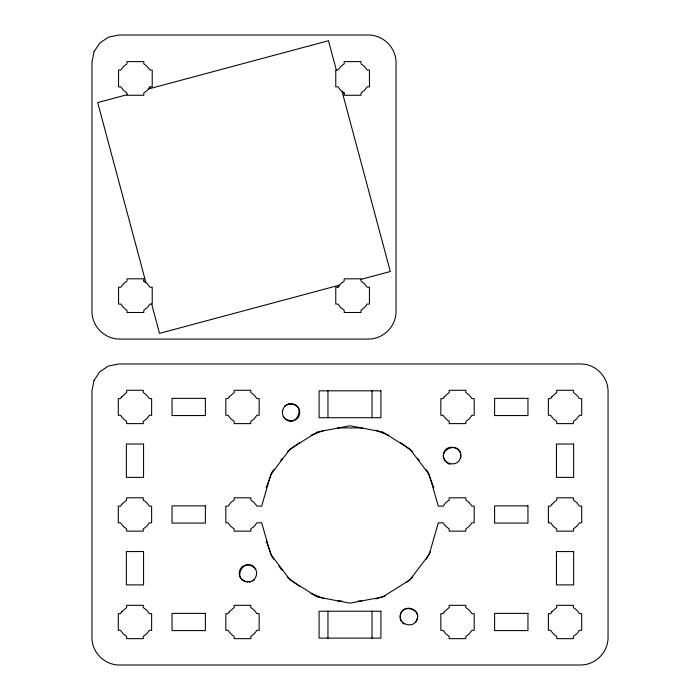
<?xml version="1.0" encoding="UTF-8"?>
<svg xmlns="http://www.w3.org/2000/svg" width="700" height="700" viewBox="0 0 700 700"><rect width="100%" height="100%" fill="white"/><g stroke="black" fill="none" stroke-linecap="round" stroke-linejoin="round"><path stroke-width="1.05" d="M460.661 458.168C463.409 438.533 432.53 449.864 447.317 462.989M266.184 487.786L272.405 471.468L273.7 469.752M426.309 559.23L430.185 551.88M149.975 86.861L147.298 90.344L143.815 93.021L143.815 95.279L126.98 95.279L126.98 93.021L123.489 90.344L120.811 86.861L118.562 86.861L118.562 70.026L120.811 70.026L123.489 66.544L126.98 63.858L126.98 61.609L143.815 61.609L143.815 63.858L147.298 66.544L149.975 70.026L152.224 70.026L152.224 86.861L149.975 86.861L148.549 88.944L328.475 40.731L336.324 70.026M338.021 287.236L340.707 283.754L344.19 281.076L344.19 278.819L361.025 278.819L361.025 281.076L364.507 283.754L367.185 287.236L369.442 287.236L369.442 304.071L367.185 304.071L364.507 307.554L361.025 310.24L361.025 312.489L344.19 312.489L344.19 310.24L340.707 307.554L338.021 304.071L335.773 304.071L335.773 287.236L338.021 287.236L339.447 285.154L159.521 333.366L151.673 304.071M280.814 460.32L282.109 458.614M415.415 622.484C425.74 608.142 397.241 601.764 400.409 619.194M406.411 582.426L412.851 576.957M284.515 406.158L287.717 404.197M252.7 581.035L254.502 579.653M287.28 451.754L299.276 442.697M311.071 435.321L324.336 430.264M375.699 598.972L384.921 595.919M126.98 94.728L97.685 102.576L145.898 282.502L143.815 281.076L143.815 278.819L126.98 278.819L126.98 281.076L123.489 283.754L120.811 287.236L118.562 287.236L118.562 304.071L120.811 304.071L123.489 307.554L126.98 310.24L126.98 312.489L143.815 312.489L143.815 310.24L147.298 307.554L149.975 304.071L152.224 304.071L152.224 287.236L149.975 287.236L147.298 283.754L143.815 281.076M361.025 279.37L390.32 271.521L342.108 91.595L344.19 93.021L344.19 95.279L361.025 95.279L361.025 93.021L364.507 90.344L367.185 86.861L369.442 86.861L369.442 70.026L367.185 70.026L364.507 66.544L361.025 63.858L361.025 61.609L344.19 61.609L344.19 63.858L340.707 66.544L338.021 70.026L335.773 70.026L335.773 86.861L338.021 86.861L340.707 90.344L344.19 93.021M288.409 403.909C308.779 401.389 295.75 432.836 283.132 416.649M249.104 582.094L250.6 581.901M337.592 427.936L362.408 427.936M338.17 601.011L341.933 601.011M358.067 601.011L361.83 601.011M247.608 582.094C230.16 579.259 245.796 554.593 255.876 569.161M375.664 430.264L388.92 435.321M311.071 593.617L324.336 598.675M447.921 463.444L450.021 464.319M400.715 442.697L412.711 451.754M287.28 577.194L299.276 586.241M402.666 623.087L403.865 624.006M417.891 458.614L419.178 460.329M426.291 469.752L427.586 471.468L433.816 487.786M273.7 559.195L272.405 557.48L266.184 541.161M278.871 566.046L282.109 570.334M400.706 619.894L401.284 621.285M372.041 390.828L372.041 417.707M372.041 611.24L372.041 638.12M327.959 390.828L327.959 417.707M327.959 611.24L327.959 638.12M239.636 571.165C236.521 581.709 253.671 586.303 256.244 575.619C259.359 565.084 242.209 560.481 239.636 571.165M282.765 410.191C279.65 420.726 296.809 425.329 299.381 414.645C302.496 404.101 285.338 399.507 282.765 410.191M400.61 614.303C397.495 624.837 414.654 629.44 417.226 618.756C420.341 608.212 403.183 603.619 400.61 614.303M443.748 453.32C440.624 463.864 457.791 468.457 460.355 457.774C463.47 447.239 446.32 442.645 443.748 453.329M94.089 51.581L91.954 62.151L91.954 311.946C92.243 326.55 104.501 338.809 119.105 339.098L368.9 339.098C383.495 338.809 395.762 326.55 396.051 311.946L396.051 62.151C395.762 47.547 383.495 35.289 368.9 35L119.105 35L108.535 37.135L99.907 42.954L94.089 51.581M94.062 380.363L91.954 390.828L91.954 638.12C92.234 652.575 104.379 664.711 118.834 665L581.166 665C595.621 664.711 607.766 652.575 608.046 638.12L608.046 390.828C607.766 376.373 595.621 364.227 581.166 363.947L118.834 363.947L108.369 366.056L99.829 371.814L94.062 380.363M270.76 474.565L261.686 506.135L256.918 506.135L254.266 502.688L250.81 500.036L250.81 497.805L234.15 497.805L234.15 500.036L230.694 502.688L228.043 506.135L225.811 506.135L225.811 522.804L228.043 522.804L230.694 526.251L234.15 528.903L234.15 531.134L250.81 531.134L250.81 528.903L254.266 526.251L256.918 522.804L261.686 522.804L270.76 554.383L290.106 579.898L317.31 596.96L350 603.173L382.681 596.96L409.894 579.898L429.231 554.383L438.305 522.804L443.082 522.804L445.734 526.251L449.19 528.903L449.19 531.134L465.85 531.134L465.85 528.903L469.306 526.251L471.957 522.804L474.189 522.804L474.189 506.135L471.957 506.135L469.306 502.688L465.85 500.036L465.85 497.805L449.19 497.805L449.19 500.036L445.734 502.688L443.082 506.135L438.305 506.135L429.231 474.565L409.894 449.05L382.681 431.988L350 425.766L317.31 431.988L290.106 449.05L270.76 474.565M121.739 396.804L120.523 398.615L118.291 398.615L118.291 415.284L120.523 415.284L123.174 418.731L126.63 421.382L126.63 423.614L143.29 423.614L143.29 421.382L146.746 418.731L149.398 415.284L151.629 415.284L151.629 398.615L149.398 398.615L146.746 395.168L143.29 392.516L143.29 390.285L126.63 390.285L126.63 392.516L121.739 396.804M121.739 504.324L120.523 506.135L118.291 506.135L118.291 522.804L120.523 522.804L123.174 526.251L126.63 528.903L126.63 531.134L143.29 531.134L143.29 528.903L146.746 526.251L149.398 522.804L151.629 522.804L151.629 506.135L149.398 506.135L146.746 502.688L143.29 500.036L143.29 497.805L126.63 497.805L126.63 500.036L121.739 504.324M229.259 396.804L228.043 398.615L225.811 398.615L225.811 415.284L228.043 415.284L230.694 418.731L234.15 421.382L234.15 423.614L250.81 423.614L250.81 421.382L254.266 418.731L256.918 415.284L259.149 415.284L259.149 398.615L256.918 398.615L254.266 395.168L250.81 392.516L250.81 390.285L234.15 390.285L234.15 392.516L229.259 396.804M121.739 611.844L120.523 613.655L118.291 613.655L118.291 630.324L120.523 630.324L123.174 633.771L126.63 636.431L126.63 638.654L143.29 638.654L143.29 636.431L146.746 633.771L149.398 630.324L151.629 630.324L151.629 613.655L149.398 613.655L146.746 610.207L143.29 607.556L143.29 605.325L126.63 605.325L126.63 607.556L121.739 611.844M229.259 611.844L228.043 613.655L225.811 613.655L225.811 630.324L228.043 630.324L230.694 633.771L234.15 636.431L234.15 638.654L250.81 638.654L250.81 636.431L254.266 633.771L256.918 630.324L259.149 630.324L259.149 613.655L256.918 613.655L254.266 610.207L250.81 607.556L250.81 605.325L234.15 605.325L234.15 607.556L229.259 611.844M444.299 396.804L443.082 398.615L440.851 398.615L440.851 415.284L443.082 415.284L445.734 418.731L449.19 421.382L449.19 423.614L465.85 423.614L465.85 421.382L469.306 418.731L471.957 415.284L474.189 415.284L474.189 398.615L471.957 398.615L469.306 395.168L465.85 392.516L465.85 390.285L449.19 390.285L449.19 392.516L444.299 396.804M551.819 396.804L550.602 398.615L548.371 398.615L548.371 415.284L550.602 415.284L553.254 418.731L556.71 421.382L556.71 423.614L573.37 423.614L573.37 421.382L576.826 418.731L579.477 415.284L581.709 415.284L581.709 398.615L579.477 398.615L576.826 395.168L573.37 392.516L573.37 390.285L556.71 390.285L556.71 392.516L551.819 396.804M444.299 611.844L443.082 613.655L440.851 613.655L440.851 630.324L443.082 630.324L445.734 633.771L449.19 636.431L449.19 638.654L465.85 638.654L465.85 636.431L469.306 633.771L471.957 630.324L474.189 630.324L474.189 613.655L471.957 613.655L469.306 610.207L465.85 607.556L465.85 605.325L449.19 605.325L449.19 607.556L444.299 611.844M551.819 504.324L550.602 506.135L548.371 506.135L548.371 522.804L550.602 522.804L553.254 526.251L556.71 528.903L556.71 531.134L573.37 531.134L573.37 528.903L576.826 526.251L579.477 522.804L581.709 522.804L581.709 506.135L579.477 506.135L576.826 502.688L573.37 500.036L573.37 497.805L556.71 497.805L556.71 500.036L551.819 504.324M551.819 611.844L550.602 613.655L548.371 613.655L548.371 630.324L550.602 630.324L553.254 633.771L556.71 636.431L556.71 638.654L573.37 638.654L573.37 636.431L576.826 633.771L579.477 630.324L581.709 630.324L581.709 613.655L579.477 613.655L576.826 610.207L573.37 607.556L573.37 605.325L556.71 605.325L556.71 607.556L551.819 611.844M380.914 390.828L319.086 390.828L319.086 417.707L380.914 417.707L380.914 390.828M205.389 398.352L172.051 398.352L172.051 415.555L205.389 415.555L205.389 398.352M527.949 398.352L494.611 398.352L494.611 415.555L527.949 415.555L527.949 398.352M143.561 444.045L126.359 444.045L126.359 477.374L143.561 477.374L143.561 444.045M573.641 444.045L556.439 444.045L556.439 477.374L573.641 477.374L573.641 444.045M205.389 505.873L172.051 505.873L172.051 523.075L205.389 523.075L205.389 505.873M527.949 505.873L494.611 505.873L494.611 523.075L527.949 523.075L527.949 505.873M143.561 551.565L126.359 551.565L126.359 584.894L143.561 584.894L143.561 551.565M573.641 551.565L556.439 551.565L556.439 584.894L573.641 584.894L573.641 551.565M380.914 611.24L319.086 611.24L319.086 638.12L380.914 638.12L380.914 611.24M205.389 613.392L172.051 613.392L172.051 630.595L205.389 630.595L205.389 613.392M527.949 613.392L494.611 613.392L494.611 630.595L527.949 630.595L527.949 613.392"/></g></svg>
